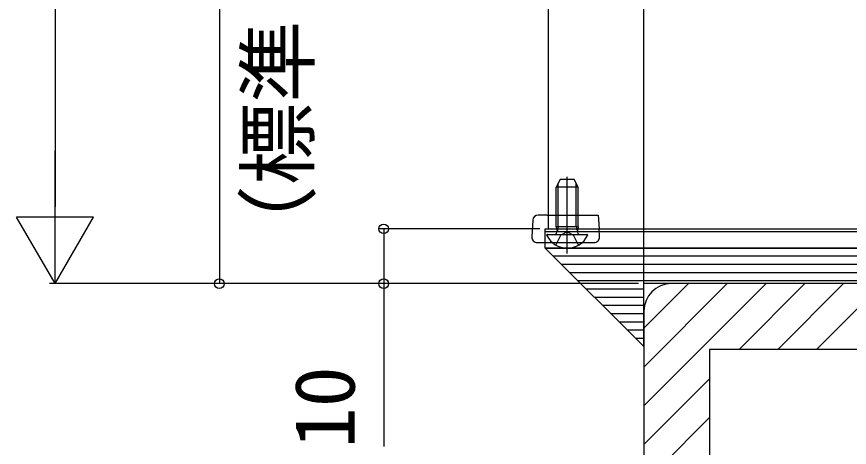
# Model space of a CAD drawing. Units: millimetres, scale not verified. Extents: x -875 to 875, y -1299 to 1291.
# Drawn here: x -395 to -243, y 49.9 to 128.5 of the extents above; entities that cross this region are included whole.
import ezdxf
from ezdxf.enums import TextEntityAlignment as Align

# ---------------------------------------------------------------- set-up
doc = ezdxf.new("R2010")
doc.units = ezdxf.units.MM
doc.header["$LTSCALE"] = 8
for name, color, linetype in [('0-3_YKK_12', 2, 'Continuous'), ('0-4_YKK_13', 4, 'Continuous'), ('0-5_YKK_D', 6, 'Continuous'), ('0-7_YSS_K', 3, 'Continuous')]:
    doc.layers.add(name, color=color, linetype=linetype)
doc.styles.add('ＭＳ ゴシック', font='')
doc.styles.get('ＭＳ ゴシック').set_extended_font_data('MS Gothic')

msp = doc.modelspace()

# ---------------------------------------------------------------- linework, layer by layer
at = {"layer": '0-3_YKK_12'}
for p, q in [((-298, 939.804), (-298, 89.804)), ((-298, 89.804), (-98, 89.804))]:
    msp.add_line(p, q, dxfattribs=at)
at = {"layer": '0-4_YKK_13'}
for p, q in [((-295.8, 98.804), (-296.5, 97.404)), ((-293.2, 98.804), (-295.8, 98.804)), ((-294.5, 85.304), (-294.5, 99.292)), ((-292.5, 97.404), (-293.2, 98.804)), ((-296.5, 90.204), (-296.5, 97.404)), ((-292.5, 97.404), (-296.5, 97.404)), ((-296.121, 90.204), (-296.121, 98.162)), ((-292.879, 90.204), (-292.879, 98.162)), ((-292.5, 90.204), (-292.5, 97.404)), ((-300.782, 91.365), (-300.965, 88.365)), ((-298.53, 92.304), (-299.783, 92.304)), ((-298.174, 92.304), (-298.53, 92.304)), ((-298.174, 92.304), (-288.836, 92.304)), ((-288.836, 92.304), (-288.683, 89.804)), ((-298.5, 89.304), (-298.5, 89.804)), ((-298.5, 89.804), (-97.5, 89.804)), ((-292.5, 90.204), (-296.5, 90.204)), ((-296.5, 90.204), (-296.355, 89.392)), ((-296.121, 90.204), (-296.361, 89.189)), ((-292.879, 90.204), (-292.639, 89.189)), ((-292.5, 90.204), (-292.645, 89.392)), ((-288.595, 88.365), (-288.683, 89.804)), ((-298.5, 86.304), (-298.5, 89.304)), ((-298.5, 89.304), (-97.5, 89.304)), ((-298.096, 88.804), (-290.904, 88.804)), ((-296.55, 86.838), (-295.645, 88.654)), ((-294.5, 89.262), (-295.645, 88.654)), ((-294.5, 89.262), (-293.355, 88.654)), ((-292.45, 86.838), (-293.355, 88.654)), ((-299.967, 87.304), (-289.593, 87.304)), ((-97.5, 86.304), (-298.5, 86.304)), ((-280.5, 68.304), (-298.5, 86.304)), ((-97.5, 84.804), (-297, 84.804)), ((-97.5, 83.304), (-295.5, 83.304)), ((-97.5, 81.804), (-294, 81.804)), ((-97.5, 80.304), (-292.5, 80.304)), ((-280.5, 68.304), (-280.5, 79.804)), ((-280.5, 78.804), (-291, 78.804)), ((-280.5, 77.304), (-289.5, 77.304)), ((-280.5, 75.804), (-288, 75.804)), ((-280.5, 74.304), (-286.5, 74.304)), ((-280.5, 72.804), (-285, 72.804)), ((-280.5, 71.304), (-283.5, 71.304)), ((-280.5, 69.804), (-282, 69.804))]:
    msp.add_line(p, q, dxfattribs=at)
for points in [[(-298.5, 89.304), (-97.5, 89.304), (-97.5, 89.804)], [(-298.5, 86.304), (-97.5, 86.304), (-97.5, 89.304)], [(-97.5, 86.304), (-97.5, 79.804), (-280.5, 79.804)]]:
    msp.add_lwpolyline(points, dxfattribs=at)
for centre, radius, start, end in [((-299.783, 91.304), 1, 90, 176.5), ((-299.967, 88.304), 1, 176.5, 270), ((-298.096, 88.65), 0.154, 90, 207.28096), ((-294.5, 90.504), 4.2, 207.28096, 332.71904), ((-296.848, 89.304), 0.5, 270, 10.09096), ((-292.152, 89.304), 0.5, 169.90904, 270), ((-290.904, 88.65), 0.154, 332.71904, 90), ((-289.593, 88.304), 1, 270, 3.5)]:
    msp.add_arc(centre, radius, start, end, dxfattribs=at)
at = {"layer": '0-5_YKK_D'}
for p, q in [((-388, 825.804), (-388, 93.804)), ((-358, 194.804), (-358, 79.804)), ((-388, 79.804), (-388, 104.053)), ((-388, 79.804), (-395, 91.928)), ((-381, 91.928), (-395, 91.928)), ((-388, 79.804), (-381, 91.928)), ((-299.5, 89.804), (-329, 89.804)), ((-281.5, 79.804), (-389, 79.804)), ((-281.5, 79.804), (-359, 79.804)), ((-281.5, 79.804), (-329, 79.804))]:
    msp.add_line(p, q, dxfattribs=at)
msp.add_lwpolyline([(-328, 89.804), (-328, 79.804), (-328, 50.054)], dxfattribs=at)
for centre in [(-328, 89.804), (-358, 79.804), (-328, 79.804)]:
    msp.add_circle(centre, 0.875, dxfattribs=at)
at = {"layer": '0-7_YSS_K'}
for p, q in [((-280.5, 74.804), (-280.5, 922.304)), ((-280.5, 57.515), (-258.211, 79.804)), ((-280.5, 64.586), (-265.282, 79.804)), ((-280.5, 71.657), (-272.353, 79.804)), ((-203, 79.804), (-275.5, 79.804)), ((-263.14, 67.804), (-251.14, 79.804)), ((-256.069, 67.804), (-244.069, 79.804)), ((-248.997, 67.804), (-236.997, 79.804)), ((-280.5, 74.804), (-280.5, 2.304)), ((-268.5, 67.804), (-268.5, 2.304)), ((-203, 67.804), (-268.5, 67.804)), ((-280.5, 50.444), (-268.5, 62.444)), ((-280.5, 43.373), (-268.5, 55.373))]:
    msp.add_line(p, q, dxfattribs=at)
msp.add_arc((-275.5, 74.804), 5, 90, 180, dxfattribs=at)

# ---------------------------------------------------------------- texts
at = {"layer": '0-5_YKK_D', "style": 'ＭＳ ゴシック'}
for s, p in [('（標準：115）', (-338.528, 82.801)), ('10', (-330, 49.753))]:
    msp.add_text(s, height=11, rotation=90, dxfattribs=at).set_placement(p, align=Align.BOTTOM_LEFT)

doc.saveas('drawing.dxf')
